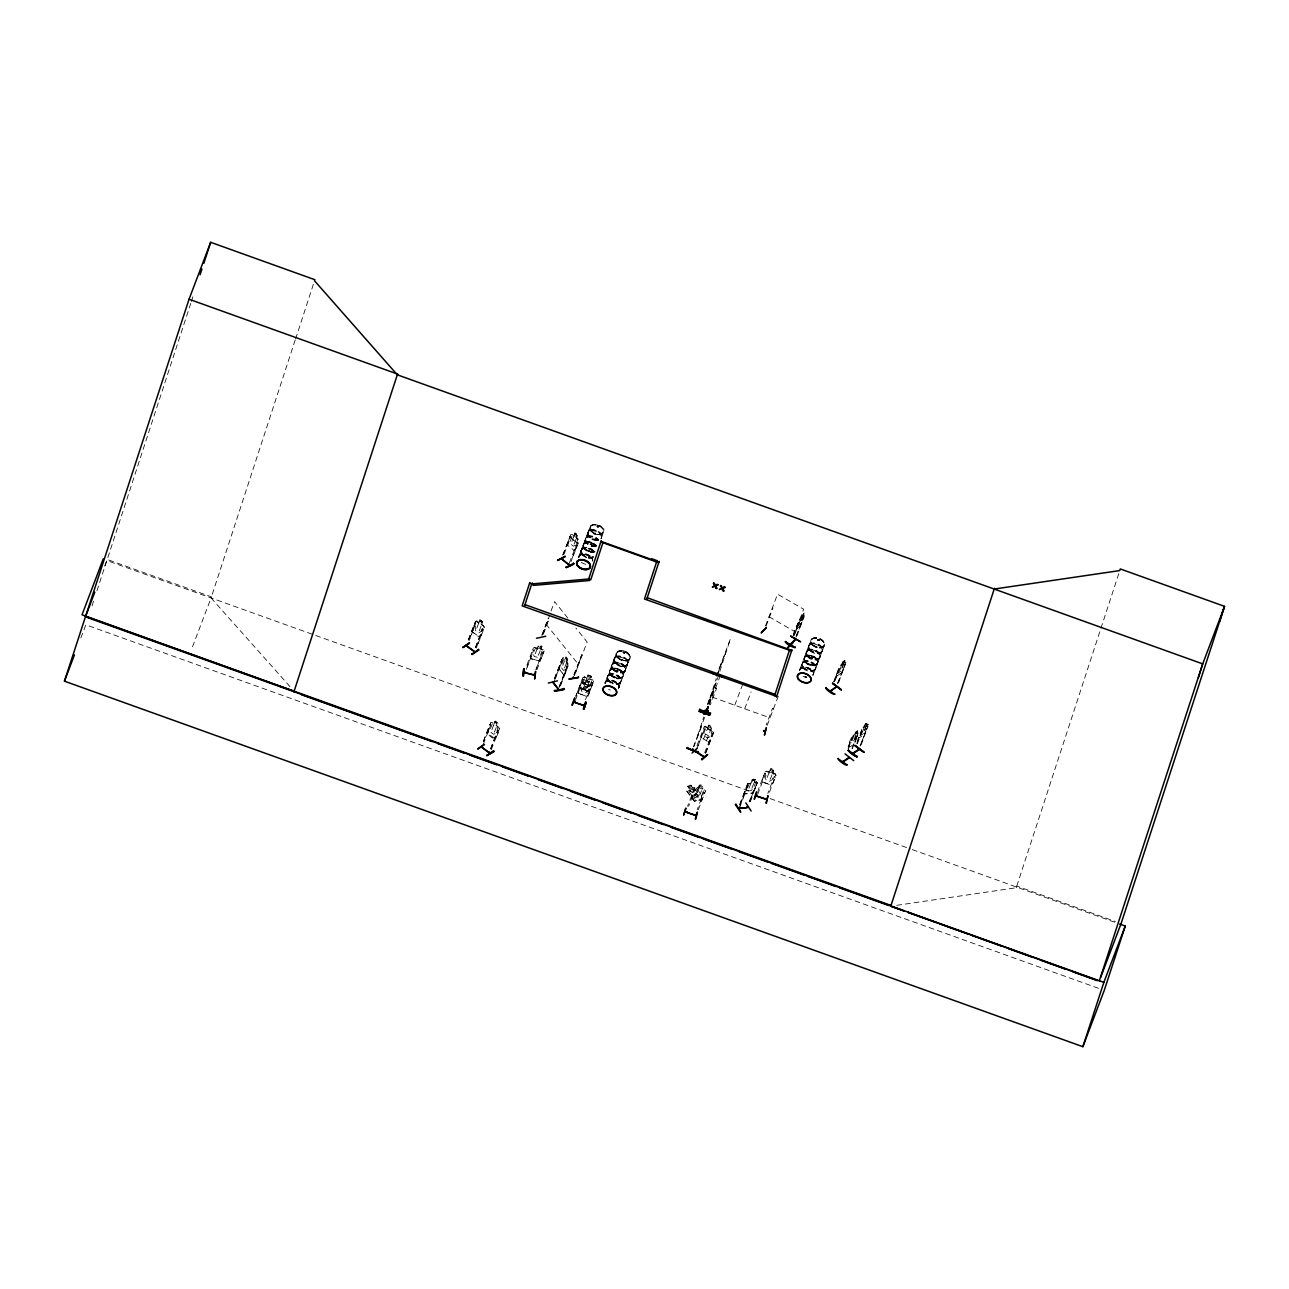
<?xml version="1.0" encoding="UTF-8"?>
<svg xmlns="http://www.w3.org/2000/svg" width="1289" height="1289" viewBox="0 0 1289 1289"><rect width="100%" height="100%" fill="white"/><g stroke="black" fill="none" stroke-linecap="round" stroke-linejoin="round"><path stroke-width="0.75" stroke-dasharray="5 3.75" d="M744.736 791.333L744.639 794.088L744.671 791.446M701.409 737.517L701.554 734.182L701.297 737.55L708.612 742.126L710.722 740.047M481.442 635.09L479.395 637.12L472.547 632.174L472.692 628.774L475.673 621.395M472.773 628.726L472.547 632.174M483.536 741.32L490.658 722.775L492.027 722.404L498.811 727.318L499.407 729.091C496.748 737.55 495.234 742.383 487.677 733.618L487.822 730.202M494.557 738.371L487.854 733.522L490.803 722.839M530.488 655.553L530.569 658.615L539.076 660.903L541.38 658.389L544.2 650.945L540.784 649.14L541.847 646.288L538.448 645.467M530.569 658.615L539.092 660.822M533.582 650.317L532.615 649.801L533.582 650.317L525.735 670.973M543.281 649.704L534.854 647.368L537.4 648.238L538.383 645.257L541.992 646.305L540.945 648.995M537.32 648.109L535.241 648.593L533.275 653.765L534.242 656.472L537.626 657.374L540.284 655.65L542.25 650.462L540.8 649.06M542.411 652.669L543.41 652.943L542.411 652.669L535.982 669.571M578.713 556.622L578.584 557.831A7.299 4.528 20.8 0 1 585.174 554.383A7.299 4.528 20.8 0 1 592.586 560.457M580.952 551.934L581.065 550.419M583.095 545.94L583.353 544.425L583.192 545.682M585.319 540.413L585.448 538.899M587.671 533.904L587.8 532.695M587.687 534.21L587.816 533.018M588.332 551.257L589.427 551.354M590.636 551.821L588.461 550.709M583.563 547.035L588.88 551.563M589.218 550.967L588.38 550.774M591.264 543.716L592.086 544.796M595.196 532.985L595.905 533.839M592.586 561.102L592.714 559.909M597.564 526.073C601.351 528.055 594.165 526.798 598.015 525.96M597.129 526.154L598.112 527.314M597.323 526.943L597.661 525.944M598.37 526.154L598.048 526.379M601.045 538.673L603.671 531.777M607.2 677.901L607.328 676.693M607.216 678.207L607.345 676.693M609.359 672.214L609.488 671.005M611.582 666.703L611.711 665.188M614.063 658.969L612.098 664.625M615.643 677.724C612.066 675.71 619.026 680.286 621.765 677.579M611.824 675.79L615.417 676.999M616.577 670.457L617.64 671.456L617.834 670.183M616.851 670.538L617.544 669.958M617.06 670.796L617.673 670.216M621.234 659.581L622.184 659.259L621.878 660.113M621.33 659.807L621.62 659.259M605.621 681.72L605.024 682.767A7.299 4.528 20.8 0 1 613.387 680.834A7.299 4.528 20.8 0 1 618.849 687.601L618.978 686.183M621.717 660.129C606.023 652.75 627.582 645.177 630.208 656.939C630.337 662.675 620.96 660.177 621.298 659.388M618.865 687.698L618.994 686.489M623.086 652.524L624.617 653.555M622.426 659.904L621.54 659.597M622.974 652.588L623.07 652.701M621.346 679.964L619.445 683.557M623.393 652.427L624.794 653.136L623.441 652.234M625.6 669.974L625.713 668.459M629.934 658.051L627.936 663.432L628.065 662.24M628.081 662.546L627.034 665.237A7.202 4.463 20.8 0 1 615.046 663.174A7.202 4.463 20.8 0 1 620.396 657.148A7.202 4.463 20.8 0 1 627.002 665.333L627.195 665.043A7.299 4.528 20.8 0 0 620.525 656.713A7.299 4.528 20.8 0 0 615.095 662.82A7.299 4.528 20.8 0 0 627.211 665.011L626.18 665.833M801.71 664.915L803.611 661.628M801.726 665.221L801.855 664.044L799.857 669.378M803.853 659.243L804.707 656.681M806.092 653.716L807.977 650.123M808.445 647.513L809.218 644.806M809.637 664.85L809.943 664.012L809.331 664.753M810.185 664.447L806.318 662.82L804.32 660.339M810.733 657.519L812.054 656.987L812.843 658.099M812.489 657.777L811.152 657.309M815.76 646.724C820.207 647.062 807.784 645.789 811.345 639.215M813.472 673.212L813.359 674.727A7.299 4.528 20.8 0 0 807.881 667.863A7.299 4.528 20.8 0 0 799.615 669.7M816.291 646.208L816.662 647.126M815.84 666.993L815.711 668.185L819.772 657.471M815.728 668.508L815.856 667.299M818.273 639.263L819.578 640.375L817.725 640.085M817.838 662.933L818.048 661.483L817.21 664.028M820.094 657.003L820.207 655.489M822.463 650.784L822.575 649.269M824.702 644.001L822.898 647.126L816.372 647.142M565.404 672.987L563.857 674.969L559.2 669.12L562.568 658.131L563.567 657.938L568.095 663.754L565.581 673.067M578.729 556.961L578.713 556.993A7.202 4.463 20.8 0 1 585.947 555.011A7.202 4.463 20.8 0 1 592.36 560.796M581.065 550.838L579.035 556.171L581.081 550.741M581.403 549.952L585.448 539.237M607.345 677.015L605.363 682.348M618.849 687.375L620.879 681.978M621.217 681.156L625.246 670.473M625.584 669.652L627.614 664.254M806.221 652.572L802.225 663.158M808.59 646.353L806.56 651.718L806.995 650.913M820.11 656.52L822.108 651.283M822.446 650.462L824.428 645.08M843.135 669.829L841.346 673.084L836.19 676.532L836.561 674.228M836.19 676.532L836.545 674.099M858.2 733.28C852.093 730.557 842.635 755.499 853.64 743.85L855.38 740.676M858.667 738.839C855.928 736.954 862.969 738.307 865.709 732.2M611.695 665.607L607.699 676.193L608.118 675.388M585.432 539.334L581.452 549.855M796.521 627.646L796.038 629.983L801.661 622.41M764.57 773.255L765.489 773.819L764.57 773.255L758.077 790.399M769.307 771.95C772.804 762.282 772.433 774.737 775.14 773.754L776.01 775.253L773.191 782.697L770.903 785.033L762.524 782.085L762.476 778.943L765.295 771.515L769.243 771.74M774.27 776.558L775.188 777.138L774.27 776.558L767.841 793.46M775.124 773.835L766.794 770.983M687.633 786.274L690.92 785.13L692.644 788.111L694.852 788.594L698.171 793.911L697.961 796.731L694.916 797.73L691.855 795.99L688.535 790.673L689.583 789.19L687.649 786.209L689.438 789.045M690.92 785.13L692.692 787.982M686.924 791.14L694.368 801.162L701.877 798.697L701.377 795.555L696.592 787.917L694.819 787.289L687.198 789.786L686.779 791.22L694.352 801.275M701.345 795.635L702.022 798.761L694.32 801.355M702.65 798.6L700.362 801.001L692.016 797.939L691.935 794.862L694.9 787.434L696.302 786.773L704.584 789.803L705.47 791.22L704.6 789.722M694.771 787.434L687.569 806.237M692 798.02L691.967 794.797M695.045 789.448L694.062 789.094L695.045 789.448L688.616 806.35M698.702 787.708C697.8 782.423 706.598 785.855 702.118 789.029M703.713 792.526L704.632 793.122L703.713 792.526L697.22 809.669M92.018 605.911L93.871 600.239M96.949 590.781L106.826 560.522L753.066 792.461M107.857 557.557L190.724 303.447M191.352 301.529L193.849 293.892M295.197 340.006L211.074 597.935L290.138 686.779M295.6 338.959L313.888 282.694M580.163 684.975L580.211 688.133L588.574 691.13L590.878 688.745M582.29 679.206L583.192 679.802L582.29 679.206L575.861 696.108M575.796 696.35L583.015 677.466L584.529 676.886L592.795 679.947L593.681 681.365L586.414 700.153M584.497 676.967L583.095 677.627M587.977 675.065L591.538 676.338L590.507 679.045M588.574 691.13L590.765 688.68M591.941 682.671L592.843 683.267L591.941 682.671L585.432 699.814M697.494 736.164L703.73 717.022M708.096 703.633L709.337 699.798M710.03 697.72L716.265 678.594M716.893 676.677L721.888 661.37M709.159 704.052L717.28 679.19M719.826 671.36L730.444 638.828L717.683 672.423M896.741 905.329L1016.231 887.75L1119.061 572.767M813.391 674.244L815.389 668.975L814.954 669.781M725.61 652.669L718.054 672.568M712.865 691.71L708.064 704.374M713.961 688.407L707.774 704.68M701.425 726.835L693.869 746.75M716.571 688.39L715.588 688.036L716.571 688.39L710.303 704.906M772.498 708.451L773.4 709.047L772.498 708.451L766.23 724.982M580.985 682.799L582.515 682.155L590.684 685.329M578.245 693.321L578.197 690.163L578.342 693.337L586.559 696.447L588.847 694.062L586.511 696.334L578.358 693.256M582.499 682.219L584.948 683.041M585.963 680.334L589.524 681.639L588.477 684.411L591.683 686.618M104.699 566.113L107.229 559.458L211.477 596.888L191.271 650.075M80.853 637.974L85.847 624.827L1098.599 988.325M468.181 640.037L474.819 622.99L475.625 623.57L469.212 640.472M468.406 639.892L475.593 621.298L476.898 620.976L483.681 625.874L484.342 627.598L476.398 648.045M469.695 638.748L475.625 623.57M481.587 624.585L482.843 621.733L479.862 619.687L478.88 622.41M479.991 619.8L478.863 622.619L477.139 622.442L475.174 627.614L475.786 630.885L478.509 632.851L480.813 631.691L482.779 626.518L481.796 624.504M475.367 647.626L482.731 628.694L483.52 629.274L476.157 648.206M475.593 647.465L482.731 628.694M483.311 741.481L489.965 724.418L490.755 724.998L482.682 745.815M496.926 725.949L497.908 727.947L495.943 733.119L493.639 734.295L490.916 732.329L490.303 729.058L492.269 723.87L494.074 723.999L495.073 721.067L497.989 723.177L496.732 726.013M494.074 723.999L495.137 721.228L497.989 723.177M562.729 555.043L570.109 536.127L570.866 536.74L562.761 557.525M562.987 554.898L570.866 534.452L572.107 534.162L578.439 539.35L579.019 541.106L571.043 561.569M568.127 541.944L570.93 534.564M490.497 749.07L497.635 730.283L498.666 730.702L497.635 730.283M490.722 748.909L497.86 730.122M491.302 749.65L499.294 729.058L498.666 727.431M573.927 535.902L575.007 532.905L577.73 535.144L576.586 537.948L577.553 539.962L575.587 545.134L573.379 546.246L570.85 544.167L570.334 540.832L572.3 535.66L574.008 535.853L572.026 534.339M526.879 665.076L533.324 648.045L534.854 647.368M527.185 666.961L533.614 650.059M577.52 535.193L576.473 537.964L578.278 539.447M541.815 635.219L548.163 618.527M551.015 611.018L554.576 601.625L568.352 618.72M542.137 635.155L549.694 615.256M569.335 562.971L577.44 542.17L578.181 542.782L571.51 559.829M543.056 634.091L548.55 619.622M543.378 634.027L548.872 619.558M574.217 550.548L578.036 543.732L569.883 537.046M536.015 669.329L542.427 652.427M588.171 532.131L590.153 526.943L588.138 532.228M537.014 669.587L544.071 650.961M554.334 678.642L561.795 659.791L555.188 679.255M554.657 678.578L561.795 659.791M554.157 681.204L562.326 660.484M564.808 659.839L565.935 656.874L567.885 659.372L566.725 662.159L567.353 664.318L565.388 669.49L563.567 670.473L561.762 668.137L561.633 664.673L563.599 659.501L564.92 659.823M566.628 662.175L567.676 659.404L565.935 656.874M558.878 687.279L567.063 666.558L560.135 686.086M559.217 687.214L567.063 666.558M560.457 686.022L568.223 665.591M573.814 674.937L581.693 654.957L574.685 675.549M574.137 674.872L581.693 654.957M574.362 675.613L587.123 642.019L575.861 628.033M575.345 700.459L583.273 679.561M588.058 675.194L591.393 676.387L590.33 679.158L591.796 680.656L587.784 691.21L585.158 692.773L581.838 691.565L580.904 688.697L584.9 678.175L587.043 677.901L588.01 674.985M588.719 694.078L593.568 681.285L590.33 679.158M616.448 653.217L614.402 658.502M616.996 671.037L616.803 670.296M614.644 677.047L615.465 677.45M707.403 704.551L717.909 677.273M709.321 704.551L720.003 676.451M693.498 746.605L704.616 717.377M697.011 745.525L704.213 726.754L707.838 727.753M696.431 749.811L704.487 728.978L703.423 728.623L704.277 729.155M698.058 745.88L704.487 728.978M707.742 727.673L708.789 724.901L711.882 726.883L710.835 729.655L711.882 731.588L709.917 736.76L707.532 738.001L704.648 736.148L703.939 732.958L705.905 727.769L707.806 727.834M703.601 738.935L708.853 725.062M706.485 740.772L711.882 726.883M704.68 752.728L712.027 733.763L712.881 734.311L712.027 733.763M705.534 753.259L713.365 732.635M705.744 753.082L713.542 732.603L710.722 729.59M698.783 787.853L699.863 785.001M734.746 705.228L742.593 684.572M765.489 625.955L777.557 594.181L803.675 609.246L793.67 635.606M766.101 626.035L772.981 607.941M698.284 809.782L705.486 791.156M744.704 708.789L751.116 691.887M793.218 635.348L798.213 622.49M793.734 635.203C792.687 627.55 814.857 597.935 798.213 625.858L798.213 624.537M794.072 635.396C791.382 638.152 807.687 603.059 803.079 615.933M794.54 634.913L799.534 621.765M804.223 613L800.292 618.849M803.563 613.854L802.193 615.852M796.183 635.993L804.32 614.998M795.941 637.378L804.497 614.966M797.005 635.703L804.127 616.915M767.213 725.336L778.604 695.351M739.677 804.481L747.539 783.954M739.838 804.755L747.604 784.034M739.854 806.253L747.701 785.597M739.306 808.412L747.878 785.871M751.197 782.729L752.132 779.781C758.85 776.494 751.423 784.115 756.417 781.924L757.239 782.858L754.419 790.302M754.226 782.375L755.37 779.41M749.183 801.565L756.498 784.566L749.36 801.839M810.346 643.904L808.896 645.531L810.942 640.23M750.069 801.468L757.239 782.858M750.246 801.742L752.389 796.103M757.642 794.491L765.553 773.593M809.734 664.367L814.841 665.092C810.636 666.349 804.545 663.722 803.965 659.017M818.483 640.182L818.708 639.441M773.722 770.242L772.659 773.094L774.109 774.56L772.143 779.732L769.517 781.343L766.182 780.199L765.231 777.364L767.197 772.192L769.34 771.885M769.469 792.171L775.897 775.172L775.043 773.916M833.725 681.655L839.348 666.703L845.197 660.097L844.037 663.013M834.031 681.881L839.01 668.733M834.321 681.253L839.316 668.105M834.628 681.462L841.959 664.334M841.991 664.383L842.909 661.499M844.456 660.87L842.797 662.675M837.512 683.299L845.246 664.125L838.43 683.122M842.974 669.781L845.777 662.401M837.818 683.524L845.971 662.385L844.15 662.868M848.178 746.83L851.658 737.534M848.065 748.313L851.626 738.919M848.371 748.522L852.77 736.776L855.219 732.313L857.411 730.847L855.042 739.129L851.046 743.447L850.804 741.965M857.411 730.847L856.347 733.828L857.813 732.845M851.965 748.49L857.572 734.939L855.01 742.673M852.271 748.716L858.184 733.119L855.445 740.643M857.008 742.142L861.858 729.107L868.045 724.225L860.391 745.896M857.314 742.367L861.584 731.105M856.895 743.624L861.89 730.476M857.201 743.85L865.483 723.87L867.674 722.404L866.611 725.385L868.448 724.837M860.085 745.687L867.819 726.497L860.988 745.493M1016.231 887.75L1016.86 886.107L1115.42 921.49M601.351 537.98L601.367 537.948A7.202 4.463 20.8 0 0 594.132 530.875A7.202 4.463 20.8 0 0 587.993 535.628A7.202 4.463 20.8 0 0 598.354 540.333M590.588 525.912C590.33 545.392 618.994 526.492 593.053 524.575M587.848 532.55L588.59 531.39M585.48 538.77L586.318 537.513M583.949 543.378L583.401 544.586M583.256 544.715L586.398 542.057M581.113 550.274L581.903 549.066M578.761 556.494L580.485 554.544M589.975 544.039L591.28 543.684M601.028 538.657L601.625 537.626M614.112 658.824L614.95 657.567M611.759 665.043L613.483 663.094M607.377 676.548L609.117 674.598M605.298 682.445L605.83 681.527M623.377 652.75L624.923 652.766M618.253 671.231L616.899 670.683M625.552 670.119L624.827 671.247A7.299 4.528 20.8 0 0 618.172 662.933A7.299 4.528 20.8 0 0 612.742 669.039A7.299 4.528 20.8 0 0 624.859 671.231M622.716 676.999C626.696 669.829 611.888 665.043 609.616 670.699M799.518 669.781L801.259 667.847M817.967 639.344L817.629 640.198M819.079 639.892L818.08 640.246M819.578 640.375L819.079 639.489M812.602 658.373L812.618 657.438M822.414 650.929L821.544 652.266A7.202 4.463 20.8 0 1 809.54 650.204A7.202 4.463 20.8 0 1 814.906 644.178A7.202 4.463 20.8 0 1 821.496 652.363L820.674 652.862M820.046 657.148L819.337 658.276A7.299 4.528 20.8 0 0 812.666 649.962A7.299 4.528 20.8 0 0 807.236 656.069A7.299 4.528 20.8 0 0 819.353 658.26L818.322 659.082M815.679 668.653L813.939 670.586M799.389 620.347L800.195 618.72M754.258 790.221L752.164 793.025L744.688 793.911L752.26 793.186L754.371 790.221M563.76 674.985L565.517 672.971M539.028 660.79L541.267 658.341M800.034 625.777L795.941 629.918L796.457 627.711M574.104 550.451L576.102 548.47M494.493 738.42L496.555 736.39M708.515 742.045L710.626 739.967M705.631 726.335L713.542 732.603M590.62 525.912L593.021 524.591M588.525 531.422L589.589 530.601M586.173 537.642L587.22 536.82M583.981 543.378L584.997 542.556M581.806 549.146L582.854 548.324M614.789 657.696L615.852 656.874M610.164 669.909L612.565 668.588M605.701 681.639L606.748 680.818M623.812 672.052L624.859 671.247M811.393 639.215C815.647 635.751 823.429 638.732 824.702 643.968M818.596 639.263L817.516 640.005M804.739 656.681L805.77 655.859M804.658 656.939C808.574 653.281 815.534 655.843 817.613 660.387M822.881 647.094L823.913 646.305M811.861 656.987L811.232 657.857M816.163 664.85L817.274 663.787M483.681 625.874L484.148 627.614M490.755 724.998L489.723 724.579M843.135 661.756L845.101 660.242M845.568 661.918L839.3 666.719M845.552 664.351L844.649 664.528M836.094 676.467L841.346 673.084M865.709 724.128L867.03 723.242L865.354 725.046M863.034 727.786L865.58 723.935M852.77 736.148L854.301 735.197M868.125 726.722L867.223 726.899M857.878 735.165L856.959 735.342M589.83 685.829L587.204 687.408L583.869 686.215L582.934 683.363M697.752 795.522L698.702 795.249L694.433 792.574C696.608 787.805 691.935 787.418 693.305 792.155L688.987 790.415L693.063 793.009C690.695 798.036 695.867 798.278 694.159 793.396L697.671 795.78M573.959 535.676L574.926 532.953L577.73 535.144M567.95 541.928L567.74 545.376L574.233 550.548M570.866 536.74L569.851 536.256M584.916 542.846L589.766 542.282L594.841 544.586M617.914 651.396L619.3 650.897M805.689 656.133L808.735 655.424L814.084 656.874M810.829 657.454L812.569 658.244M814.777 665.35L816.259 664.608M704.293 726.851L705.647 726.464M475.609 621.443L476.898 621.089M582.241 655.65L581.371 655.038M562.471 658.163L563.567 657.938M559.2 669.12L563.841 674.808M698.815 787.772L696.688 788.062L694.707 793.234L695.657 796.086L698.976 797.279L701.603 795.684L703.568 790.511L702.134 788.949M582.87 683.524L584.997 683.251M755.418 779.491L752.132 779.781M594.148 551.402A7.186 4.463 20.8 0 1 584.594 547.97A7.186 4.463 20.8 0 1 586.543 541.96L591.683 542.524L596.13 545.537A7.202 4.479 20.8 0 0 586.479 542.089A7.202 4.479 20.8 0 0 584.513 548.115A7.202 4.479 20.8 0 0 594.1 551.563M591.619 545.005L590.12 544.329M594.084 551.805L588.719 551.515M593.987 552.063L590.539 552.079M612.581 668.572C632.093 667.718 620.138 688.262 609.826 673.309M616.932 670.248L617.914 670.699M811.748 657.277L811.941 657.954M597.274 534.323L599.079 534.484M590.829 543.797L591.925 544.216M843.941 662.933L840.782 671.263L838.736 672.632L838.478 671.15M866.514 725.32L863.356 733.634L861.31 735.004L861.052 733.522M810.555 655.634A7.202 4.463 20.8 0 1 817.145 663.819A7.202 4.463 20.8 0 1 805.19 661.66A7.202 4.463 20.8 0 1 810.555 655.634L812.344 656.117M770.387 769.114L773.706 770.323M762.653 782.02L770.886 784.84M712.156 697.107L770.049 717.892M584.513 677.079L587.011 677.966M584.723 683.992L588.042 685.184M580.372 688.004L588.557 690.936M770.113 798.584L910.356 848.919M912.241 849.596L1115.871 922.682M586.076 680.399L589.363 681.688M584.658 684.169L587.961 685.394M588.719 551.579L584.271 548.566L583.192 545.714M617.85 669.088L619.574 669.861M769.001 616.706L795.12 631.787M754.178 782.278L755.451 783.019L753.485 788.191L751.02 790.608L747.991 790.963L747.201 788.932L749.167 783.76L751.149 782.632L747.443 783.938L756.417 781.924M707.452 728.768L710.336 730.605M705.486 733.94L708.37 735.777M814.181 656.633L815.599 657.889M814.068 656.891L816.775 659.114M623.634 652.959L624.569 652.862M479.927 619.848L482.65 621.814M472.725 632.093L479.427 636.943M569.867 537.062L578.02 543.732M594.922 544.361L596.034 545.795A7.202 4.479 20.8 0 0 586.366 542.363A7.202 4.479 20.8 0 0 584.416 548.373A7.202 4.479 20.8 0 0 594.003 551.821A7.202 4.479 20.8 0 1 584.433 548.324A7.202 4.479 20.8 0 1 586.398 542.298A7.202 4.479 20.8 0 1 595.985 545.746M756.337 782.02L757.126 782.906M588.316 684.459L589.75 686.038M546.02 624.166L578.568 664.56M816.904 658.84L817.967 661.692M590.217 529.553L591.023 530.826M629.016 654.361L629.805 655.65M610.535 674.84L609.455 671.988M530.617 655.505L530.681 658.55M610.325 690.066A7.202 4.463 20.8 0 1 608.634 689.293M604.944 683.396A7.202 4.463 20.8 0 1 613.113 681.575A7.202 4.463 20.8 0 1 618.494 688.245M604.992 682.993A7.299 4.528 20.8 0 1 613.258 681.156A7.299 4.528 20.8 0 1 618.72 687.923M611.083 682.767A7.299 4.528 20.8 0 1 609.858 674.582A7.299 4.528 20.8 0 1 621.04 679.657A7.299 4.528 20.8 0 1 612.807 683.557M605.218 683.541A7.202 4.463 20.8 0 1 613.5 680.528A7.202 4.463 20.8 0 1 618.301 688.229M610.986 683.089A7.202 4.463 20.8 0 1 609.794 675.017A7.202 4.463 20.8 0 1 620.799 680.012A7.202 4.463 20.8 0 1 612.694 683.863M806.624 677.579A7.202 4.463 20.8 0 1 803.128 676.322M799.454 670.425A7.202 4.463 20.8 0 1 807.607 668.604A7.202 4.463 20.8 0 1 812.988 675.275M806.769 677.289A7.299 4.528 20.8 0 1 804.948 676.806M799.486 670.022A7.299 4.528 20.8 0 1 807.768 668.169A7.299 4.528 20.8 0 1 813.214 674.953M799.712 670.554A7.202 4.463 20.8 0 1 808.01 667.557A7.202 4.463 20.8 0 1 812.795 675.259M805.496 670.103A7.202 4.463 20.8 0 1 804.288 662.03A7.202 4.463 20.8 0 1 815.309 667.041A7.202 4.463 20.8 0 1 807.188 670.876M806.898 676.967A7.299 4.528 20.8 0 1 805.077 676.483M596.001 546.552A7.202 4.463 20.8 0 1 586.414 543.12A7.202 4.463 20.8 0 1 588.38 537.094A7.202 4.463 20.8 0 1 597.951 540.542M596.179 546.246A7.299 4.528 20.8 0 1 586.479 542.766A7.299 4.528 20.8 0 1 588.461 536.675A7.299 4.528 20.8 0 1 598.177 540.155M586.543 541.96A7.186 4.463 20.8 0 1 596.098 545.392M598.547 540.043A7.299 4.528 20.8 0 1 588.042 535.273A7.299 4.528 20.8 0 1 594.261 530.44A7.299 4.528 20.8 0 1 601.544 537.706M596.388 545.505A7.202 4.463 20.8 0 1 586.817 542.073A7.202 4.463 20.8 0 1 588.783 536.063A7.202 4.463 20.8 0 1 598.354 539.495M596.308 545.94A7.299 4.528 20.8 0 1 586.592 542.443A7.299 4.528 20.8 0 1 588.59 536.353A7.299 4.528 20.8 0 1 598.289 539.833M597.016 539.898A7.299 4.528 20.8 0 1 587.816 533.662A7.299 4.528 20.8 0 1 596.211 530.617A7.299 4.528 20.8 0 1 601.077 538.415M598.757 539.285A7.202 4.463 20.8 0 1 588.219 534.162A7.202 4.463 20.8 0 1 595.744 530.117A7.202 4.463 20.8 0 1 601.125 538.012M585.867 564.276A7.202 4.463 20.8 0 1 580.872 562.02M595.147 551.821A7.186 4.463 20.8 0 1 584.98 549.694A7.186 4.463 20.8 0 1 585.705 543.023A7.186 4.463 20.8 0 1 595.744 546.31M593.198 557.251A7.299 4.528 20.8 0 1 588.38 557.766M586.543 557.283A7.299 4.528 20.8 0 1 582.709 548.679A7.299 4.528 20.8 0 1 594.6 552.949M578.954 557.251A7.202 4.463 20.8 0 1 586.35 553.964A7.202 4.463 20.8 0 1 592.618 560.941M592.988 557.557A7.202 4.463 20.8 0 1 588.235 558.073M586.431 557.589A7.202 4.463 20.8 0 1 582.644 549.098A7.202 4.463 20.8 0 1 594.374 553.303M578.713 557.605A7.299 4.528 20.8 0 1 585.303 554.061A7.299 4.528 20.8 0 1 592.714 560.135M593.311 556.945A7.299 4.528 20.8 0 1 582.58 554.367A7.299 4.528 20.8 0 1 584.739 547.761A7.299 4.528 20.8 0 1 594.728 552.627M593.375 556.51A7.202 4.463 20.8 0 1 582.805 553.98A7.202 4.463 20.8 0 1 584.916 547.471A7.202 4.463 20.8 0 1 594.777 552.272M589.331 685.764L585.867 688.117L586.962 692.274L584.932 688.455L580.823 690.018L584.4 687.569L583.385 683.589L585.335 687.198L589.331 685.764M587.8 533.114L585.77 538.448L587.8 533.147M478.59 623.489L476.624 628.661L479.347 630.627L481.313 625.455L478.59 623.489M480.314 620.605L481.699 622.796L480.314 620.605M493.719 724.934L491.754 730.106L494.477 732.071L496.442 726.899L493.719 724.934M495.443 722.049L496.845 724.241L495.443 722.049M573.653 536.772L571.688 541.944L574.233 544.022L576.199 538.85L573.653 536.772M575.345 533.904L576.618 536.176L575.345 533.904M537.062 649.076L535.096 654.248L538.48 655.166L540.445 649.978L537.062 649.076M538.899 645.998L538.544 646.933L540.719 647.513L541.074 646.595L538.899 645.998M564.566 660.741L562.6 665.914L564.421 668.25L566.387 663.078L564.566 660.741M566.113 657.922L566.934 660.339L566.113 657.922M586.688 678.82L582.676 689.341L585.996 690.566L590.008 680.012L586.688 678.82M586.479 681.156L586.124 682.074L588.251 682.864L588.606 681.929L586.479 681.156M588.509 675.807L588.155 676.725L590.298 677.482L590.636 676.564L588.509 675.807M709.208 725.852L708.853 726.787L710.706 727.963L711.061 727.044L709.208 725.852M698.461 788.691L696.495 793.879L699.83 795.055L701.796 789.883L698.461 788.691M700.281 785.678L699.927 786.596L702.07 787.353L702.424 786.435L700.281 785.678M801.033 618.462L799.067 623.634L802.612 616.787L801.033 618.462M750.794 783.567L748.828 788.739L751.858 788.385L753.823 783.213L750.794 783.567M752.567 780.264L752.212 781.198L754.516 780.038L752.567 780.264M768.985 772.804L767.019 777.976L770.355 779.12L772.32 773.948L768.985 772.804M770.806 769.775L770.451 770.693L772.61 771.434L772.949 770.5L770.806 769.775M841.54 665.237L839.574 670.409L841.62 669.039L843.586 663.867L841.54 665.237M853.866 736.051L851.9 741.223L853.946 739.854L855.912 734.682L853.866 736.051M855.461 732.571L855.106 733.489L856.766 731.685L855.461 732.571M864.113 727.608L862.148 732.78L864.194 731.411L866.16 726.239L864.113 727.608M690.598 785.984L688.632 786.628L689.228 787.579L691.194 786.934L690.598 785.984M693.224 789.126L690.163 790.141L693.482 795.458L696.543 794.443L693.224 789.126M612.678 669.394A7.202 4.463 20.8 0 0 624.633 671.553A7.202 4.463 20.8 0 0 618.043 663.368A7.202 4.463 20.8 0 0 612.678 669.394M610.696 674.63A7.202 4.463 20.8 0 0 622.635 676.789A7.202 4.463 20.8 0 0 616.045 668.604A7.202 4.463 20.8 0 0 610.696 674.63A7.202 4.463 20.8 0 0 622.635 676.822A7.202 4.463 20.8 0 0 616.029 668.637A7.202 4.463 20.8 0 0 610.68 674.663M617.431 656.907A7.202 4.463 20.8 0 0 629.37 659.066A7.202 4.463 20.8 0 0 622.78 650.881A7.202 4.463 20.8 0 0 617.431 656.907A7.202 4.463 20.8 0 0 629.354 659.098A7.202 4.463 20.8 0 0 622.764 650.913A7.202 4.463 20.8 0 0 617.415 656.939M610.873 674.228A7.154 4.447 20.8 0 0 622.748 676.387A7.154 4.447 20.8 0 0 616.19 668.25A7.154 4.447 20.8 0 0 610.873 674.228M617.254 657.438A7.154 4.447 20.8 0 0 629.129 659.581A7.154 4.447 20.8 0 0 622.571 651.444A7.154 4.447 20.8 0 0 617.254 657.438M613.081 668.346A7.202 4.463 20.8 0 0 625.036 670.506A7.202 4.463 20.8 0 0 618.43 662.32A7.202 4.463 20.8 0 0 613.081 668.346M612.855 668.717A7.299 4.528 20.8 0 0 624.972 670.908A7.299 4.528 20.8 0 0 618.285 662.61A7.299 4.528 20.8 0 0 612.855 668.717M615.224 662.514A7.299 4.528 20.8 0 0 627.34 664.689A7.299 4.528 20.8 0 0 620.654 656.391A7.299 4.528 20.8 0 0 615.224 662.514M615.449 662.127A7.202 4.463 20.8 0 0 627.389 664.286A7.202 4.463 20.8 0 0 620.799 656.101A7.202 4.463 20.8 0 0 615.449 662.127M610.519 675.162A7.154 4.447 20.8 0 0 622.394 677.305A7.154 4.447 20.8 0 0 615.852 669.168A7.154 4.447 20.8 0 0 610.519 675.162M608.489 680.221A7.299 4.528 20.8 0 0 620.605 682.413A7.299 4.528 20.8 0 0 613.918 674.115A7.299 4.528 20.8 0 0 608.489 680.221M608.714 679.851A7.202 4.463 20.8 0 0 620.654 682.01A7.202 4.463 20.8 0 0 614.063 673.825A7.202 4.463 20.8 0 0 608.714 679.851M807.188 656.407A7.202 4.463 20.8 0 0 819.127 658.566A7.202 4.463 20.8 0 0 812.537 650.397A7.202 4.463 20.8 0 0 807.188 656.407M811.925 643.936A7.202 4.463 20.8 0 0 823.88 646.095A7.202 4.463 20.8 0 0 817.274 637.91A7.202 4.463 20.8 0 0 811.925 643.936M805.271 661.402A7.202 4.479 20.8 0 0 817.242 663.577A7.202 4.479 20.8 0 0 810.636 655.376A7.202 4.479 20.8 0 0 805.271 661.402M811.764 644.468A7.154 4.447 20.8 0 0 823.623 646.611A7.154 4.447 20.8 0 0 817.081 638.474A7.154 4.447 20.8 0 0 811.764 644.468M811.828 644.146A7.202 4.479 20.8 0 0 823.8 646.305A7.202 4.479 20.8 0 0 817.194 638.103A7.202 4.479 20.8 0 0 811.828 644.146M809.605 649.849A7.299 4.528 20.8 0 0 821.721 652.041A7.299 4.528 20.8 0 0 815.035 643.743A7.299 4.528 20.8 0 0 809.605 649.849M807.575 655.376A7.202 4.463 20.8 0 0 819.53 657.535A7.202 4.463 20.8 0 0 812.94 649.35A7.202 4.463 20.8 0 0 807.575 655.376M807.365 655.747A7.299 4.528 20.8 0 0 819.482 657.938A7.299 4.528 20.8 0 0 812.795 649.64A7.299 4.528 20.8 0 0 807.365 655.747M809.718 649.527A7.299 4.528 20.8 0 0 821.834 651.718A7.299 4.528 20.8 0 0 815.147 643.42A7.299 4.528 20.8 0 0 809.718 649.527M809.943 649.157A7.202 4.463 20.8 0 0 821.883 651.316A7.202 4.463 20.8 0 0 815.293 643.13A7.202 4.463 20.8 0 0 809.943 649.157M805.029 662.192A7.154 4.447 20.8 0 0 816.904 664.334A7.154 4.447 20.8 0 0 810.346 656.198A7.154 4.447 20.8 0 0 805.029 662.192M805.093 661.869A7.202 4.479 20.8 0 0 817.065 664.044A7.202 4.479 20.8 0 0 810.459 655.843A7.202 4.479 20.8 0 0 805.093 661.869M802.87 667.573A7.299 4.528 20.8 0 0 814.986 669.764A7.299 4.528 20.8 0 0 808.3 661.466A7.299 4.528 20.8 0 0 802.87 667.573M802.999 667.251A7.299 4.528 20.8 0 0 815.099 669.442A7.299 4.528 20.8 0 0 808.429 661.144A7.299 4.528 20.8 0 0 802.999 667.251M803.208 666.88A7.202 4.463 20.8 0 0 815.164 669.039A7.202 4.463 20.8 0 0 808.557 660.854A7.202 4.463 20.8 0 0 803.208 666.88M591.168 530.633A7.202 4.463 20.8 0 0 603.107 532.792A7.202 4.463 20.8 0 0 596.517 524.607A7.202 4.463 20.8 0 0 591.168 530.633M590.974 531.165A7.186 4.463 20.8 0 0 602.898 533.324A7.186 4.463 20.8 0 0 596.308 525.155A7.186 4.463 20.8 0 0 590.974 531.165"/><path stroke-width="1.5" d="M704.39 714.203L704.165 713.429M704.793 711.48L705.647 710.287M716.7 674.985L717.151 675.227M790.109 644.645L795.281 639.199M747.169 806.624C750.166 808.122 734.376 809.025 739.644 807.816M739.306 808.412L739.467 807.542M748.216 807.397L738.581 808.59M562.6 558.749L561.231 558.83L569.577 565.226M569.206 565.42L568.755 564.179M569.029 679.239L578.584 677.643L578.407 676.822M578.342 677.337L569.126 678.836M554.592 691.226C573.766 686.586 559.023 691.919 554.431 690.388M832.581 683.379L841.443 689.824L832.71 683.041M853.737 760.655L845.02 753.856M855.155 745.751L864.017 752.196L855.268 745.413M694.771 751.133L703.987 756.981M522.915 675.887L523.769 668.572L522.996 675.855M524.236 668.685L523.543 676.064M524.945 672.487L525.38 672.036M534.758 675.114L523.93 672.6M534.581 679.013L535.596 671.343L534.774 678.546M703.842 714.074L704.293 714.315M704.745 711.447L705.276 710.142M792.832 642.228L787.627 647.658M790.093 645.193L789.835 644.403M465.941 645.644L474.835 652.025M489.127 752.905L489.433 752.003M754.274 799.116L756.305 792.155M754.355 799.067L757.03 791.945M766.601 799.325L755.95 796.022M765.972 803.047L767.922 796.135M766.407 803.208L767.922 795.667M830.084 691.081L836.754 686.602M836.545 686.747L830.454 691.323L831.357 690.227M843.667 761.042L842.394 761.896L849.08 757.433M852.657 753.453L853.93 752.599M859.135 749.682L858.812 748.893M859.65 749.312L853.028 753.63M891.005 905.458L85.606 616.384L189.048 299.225L210.671 242.3L314.919 279.729L314.516 280.776L397.302 374.809L1202.701 663.883L1198.351 677.724M1219.571 621.862L1223.922 608.005M683.653 814.906L685.909 808.042L683.734 814.874M696.141 815.421L685.522 811.973M695.738 819.159L697.43 812.07L695.254 818.95M1119.625 924.036L1125.249 926.05L1104.27 990.355L1082.873 1046.7L64.45 681.172L85.428 616.851L94.806 592.183M200.085 274.783L201.954 269.063M203.823 263.327L210.671 242.3M293.86 691.967L397.544 374.068M776.719 696.463L522.158 605.894L529.843 582.467M531.954 583.224L524.542 605.943M532.502 583.176L533.13 585.399L589.572 580.517L588.67 579.003L601.222 540.623M532.228 583.885L588.67 579.003L590.781 579.76L602.914 542.701L600.803 541.944L658.679 562.729M571.865 704.986L574.862 697.945M572.461 705.228L574.62 698.3M584.336 705.518L573.557 701.989L584.384 705.84M583.192 705.405L583.482 704.584M583.321 709.127C587.43 693.981 585.77 707.5 583.498 708.66M586.157 702.505L583.917 709.288L585.722 702.296M791.543 651.009L644.452 599.014L656.568 561.972M659.114 561.392L646.82 599.079M776.445 697.156L791.978 649.688M890.763 906.199L904.04 910.969L890.763 906.199L994.447 588.3M1099.259 981.042L1202.701 663.883L1224.55 606.362L1120.302 568.948L1119.674 570.592L994.206 589.041M1224.55 606.362L1121.108 923.52L1100.661 977.336M1082.873 1046.7L1103.851 982.379L1125.249 926.05M711.464 673.084L722.372 676.87M686.924 748.345C707.903 755.306 696.173 753.485 687.214 747.556M692.709 749.989L692.741 748.587M707.935 711.157L707.049 710.916M698.992 711.367L709.836 715.298L699.121 711.045M710.271 713.897L710.577 713.059M697.736 752.341L698.042 751.487M763.974 730.976L765.005 731.346L763.797 731.266M766.262 728.076L764.441 735.117L766.311 727.641M687.021 748.055L697.897 751.89M710.303 713.848L699.444 709.965L699.75 709.111M699.589 709.514L710.432 713.445M103.249 558.943L82.029 614.805L294.101 691.226M64.45 681.172L74.44 654.876M462.928 647.32L469.55 642.808M478.751 650.027L472.128 654.57L471.806 653.749M478.751 650.043L478.428 649.221M524.977 604.622L775.043 694.368M477.977 748.748L484.068 744.317M557.815 560.135L565.226 556.236M486.871 755.58C500.599 746.959 491.818 753.823 486.952 755.177M493.558 750.665L486.775 755.644M536.45 638.281L545.73 636.267M566.338 567.74C581.339 559.12 570.27 567.273 566.064 566.951M568.675 564.936L569.013 564.05M573.46 563.035L573.734 563.889M533.984 674.34L533.904 674.937M548.324 683.073L557.412 680.882M563.792 688.471L563.938 689.357M573.75 678.256L573.299 676.822M574.749 702.376L575.039 701.554M647.255 597.758L791.704 650.397M715.153 585.979L712.285 587.059L714.638 585.883L713.574 582.966M717.216 584.271L715.169 585.673L714.396 583.256M716.91 588.187L715.701 585.77M716.732 588.654L716.088 587.881M715.524 586.237L718.102 584.578M722.194 588.509L719.326 589.589L721.679 588.412L720.615 585.496M724.257 586.801L722.211 588.203L721.437 585.786M723.951 590.716L722.742 588.3M723.774 591.184L723.129 590.41M722.565 588.767L725.143 587.107M708.209 706.775L705.131 713.816L705.905 713.574M697.301 748.103L692.064 753.066M708.048 711.206L708.354 710.384M701.587 759.06L701.941 759.866L707.742 754.758M701.635 759.14L707.323 754.436M686.521 812.247L686.828 811.426M761.235 632.996L766.456 627.421L761.412 632.528M695.109 815.341L695.27 814.439M785.565 641.455C783.954 642.76 795.055 649.157 795.345 647.11M790.753 636.009L800.646 641.825L790.64 636.315M789.432 650.252L774.608 695.706M735.922 804.046L740.724 812.279L735.262 804.513M763.749 731.185L764.055 730.364M751.149 810.99L745.815 802.87M757.046 796.393L757.336 795.571M765.811 798.471L765.843 799.067M825.991 687.504C824.267 688.632 834.354 695.996 834.837 693.949M847.147 764.764C846.664 766.842 836.625 759.398 838.301 758.319M848.565 749.876C846.841 751.004 856.927 758.367 857.411 756.321M848.549 757.336L848.871 758.125M847.082 764.844L838.092 758.754M790.608 644.758L795.619 639.57M552.82 682.413L558.765 689.921M825.814 687.891L834.66 694.336M848.355 750.311L857.217 756.707M856.863 757.03L848.065 750.52M852.738 753.34L859.328 748.99M787.45 648.125L792.928 642.857M849.338 757.819L842.764 762.073M565.001 556.558L557.541 560.457L565.049 556.703M469.309 643.13L462.654 647.642L469.373 643.275M523.93 672.294L534.871 675.227M471.742 654.2L478.364 649.624M477.832 749.102L484.487 744.543M481.361 746.879L489.965 753.469M832.501 683.492L841.33 689.953M855.058 745.864L863.904 752.325M755.902 795.748L766.81 799.47M696.173 815.695L685.522 811.941M706.92 710.529L708.015 710.932M565.984 567.402L573.379 563.486M554.254 690.856L563.696 688.874M694.964 750.907L704.245 756.756M466.167 645.451L475.061 651.88M561.472 558.588L569.625 565.323M553.223 682.332L559.023 689.776M189.048 299.225L397.689 374.116M651.638 558.717L657.245 560.731M600.964 541.332L658.84 562.101M713.397 583.434L714.219 583.724M717.038 584.739L717.909 585.061M720.438 585.963L721.26 586.253M724.08 587.268L724.966 587.575M529.57 583.176L531.68 583.933M85.428 616.851L1103.851 982.379M301.433 694.69L432.186 741.61M437.873 743.656L464.394 753.179M470.082 755.225L496.619 764.748M502.291 766.778L528.828 776.3M538.303 779.7L562.939 788.546M570.511 791.269L595.147 800.115M602.736 802.821L631.159 813.037M638.732 815.744L663.368 824.589M670.957 827.312L699.379 837.512M703.166 838.881L731.588 849.08M739.161 851.803L767.6 862.003M771.386 863.356L803.595 874.925M807.381 876.278L835.804 886.478M839.606 887.847L888.878 905.523M1097.358 980.365L907.827 912.322L936.233 922.586M940.019 923.955L968.442 934.203M972.228 935.556L1000.651 945.804M1008.224 948.527L1032.86 957.405M1040.432 960.144L1065.068 969.006M1072.641 971.745L1097.277 980.623M481.393 746.959L490.094 753.243M722.017 588.976L722.952 590.878M714.976 586.447L715.911 588.364M707.903 707.129L705.599 713.929L707.951 707.145M785.388 641.841L795.168 647.577L785.388 641.841M603.977 692.306A7.202 4.463 20.8 0 0 615.933 694.465A7.202 4.463 20.8 0 0 609.343 686.28A7.202 4.463 20.8 0 0 603.977 692.306M604.138 691.951A7.154 4.447 20.8 0 0 616.013 694.11A7.154 4.447 20.8 0 0 609.471 685.974A7.154 4.447 20.8 0 0 604.138 691.951M798.471 679.351A7.202 4.463 20.8 0 0 810.427 681.51A7.202 4.463 20.8 0 0 803.82 673.325A7.202 4.463 20.8 0 0 798.471 679.351M798.552 679.126A7.202 4.479 20.8 0 0 810.507 681.301A7.202 4.479 20.8 0 0 803.917 673.1A7.202 4.479 20.8 0 0 798.552 679.126M577.714 566.032A7.202 4.463 20.8 0 0 589.669 568.191A7.202 4.463 20.8 0 0 583.063 560.006A7.202 4.463 20.8 0 0 577.714 566.032A7.186 4.463 20.8 0 0 589.653 568.191A7.186 4.463 20.8 0 0 583.063 560.022A7.186 4.463 20.8 0 0 577.73 566.032M577.859 565.694A7.186 4.463 20.8 0 0 589.782 567.837A7.186 4.463 20.8 0 0 583.192 559.684A7.186 4.463 20.8 0 0 577.859 565.694"/></g></svg>
